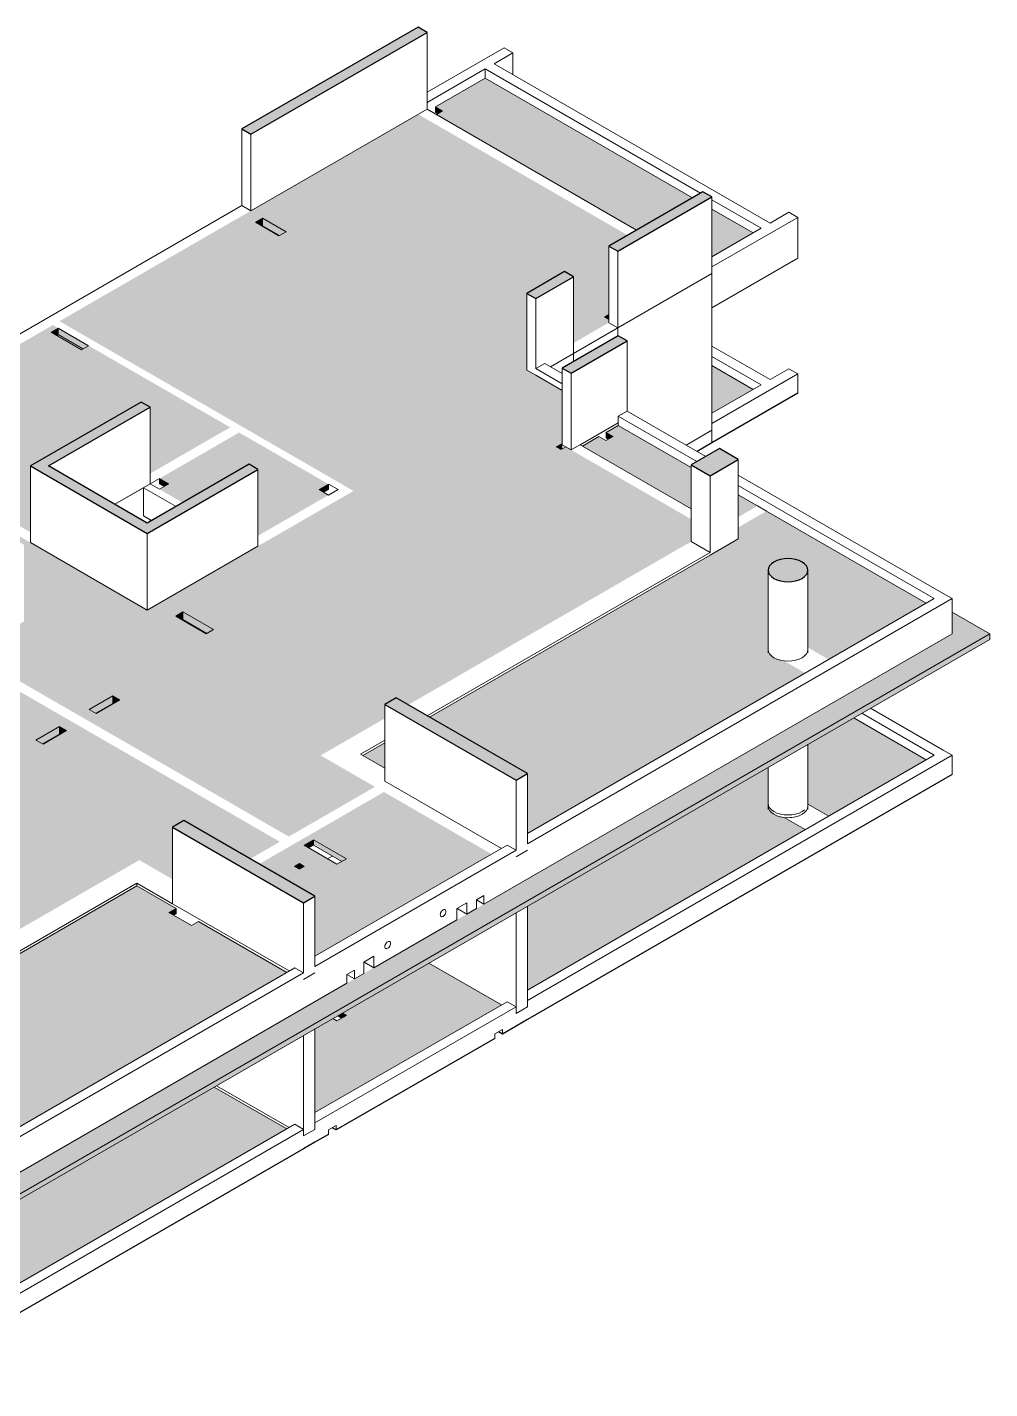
# Model space of a CAD drawing. Header units: centimetres. Extents: x -1968 to 25888, y -1244 to 84208.
# Drawn here: x 10037 to 11482, y 61836 to 63881 of the extents above; entities that cross this region are included whole.
import ezdxf

# ---------------------------------------------------------------- set-up
doc = ezdxf.new("R2010")
doc.units = ezdxf.units.CM
for name, color, linetype, lineweight in [('A-FLOR', 7, 'Continuous', 18), ('S-BEAM', 7, 'Continuous', 18), ('S-COLS', 7, 'Continuous', 18)]:
    doc.layers.add(name, color=color, linetype=linetype, lineweight=lineweight)

msp = doc.modelspace()

# ---------------------------------------------------------------- hatches: boundary and pattern name
at = {"layer": 'A-FLOR', "true_color": 0xbfbfbf}
h = msp.add_hatch(color=9, dxfattribs=at)
h.paths.add_polyline_path([(11065.15, 63536.39), (11127.02, 63572.12), (11065.15, 63607.84), (11065.15, 63565.18)], flags=0)
h.paths.add_polyline_path([(10951.99, 63576.42), (11035.78, 63624.8), (10724.68, 63804.41), (10650.08, 63761.34), (10660.65, 63755.24), (10651.46, 63749.93), (10949.75, 63577.71)], flags=0)
for points in [[(10653.58, 63751.16), (10660.65, 63755.24), (10650.08, 63761.34), (10650.08, 63753.18)], [(10389.55, 63582.35), (10390.25, 63582.75), (10390.25, 63594.18), (10379.65, 63588.06)], [(10415.71, 63568.06), (10425.61, 63573.77), (10390.25, 63594.18), (10390.25, 63582.75), (10415, 63568.46)], [(10910.29, 63441.98), (10910.29, 63449.49), (10903.95, 63445.64)], [(10081.21, 63418.21), (10083.25, 63419.39), (10082.93, 63429), (10072.73, 63423.11), (10075.56, 63421.47)], [(10120.73, 63397.75), (10129.21, 63402.65), (10083.25, 63428.79), (10083.25, 63419.39), (10118.69, 63398.93)], [(11065.15, 63301.24), (11127.02, 63336.97), (11065.15, 63372.69), (11065.15, 63304.51)], [(10383.5, 63117.12), (10489.6, 63178.38), (10475.41, 63186.57), (10489.52, 63194.72), (10355.22, 63272.26), (10235.75, 63203.29), (10249.78, 63195.1), (10235.71, 63186.98), (10270.36, 63166.96), (10370.07, 63224.53), (10383.5, 63216.77), (10383.5, 63119.21)], [(10909.58, 63262.1), (10916.65, 63266.19), (10906.09, 63272.1), (10906.09, 63264.12)], [(10838.52, 63246.74), (10838.52, 63254.91), (10831.45, 63250.83)], [(10838.52, 63246.74), (10840.29, 63247.76), (10840.29, 63253.89), (10838.52, 63254.91), (10838.52, 63250.83)], [(10242.78, 63191.06), (10249.86, 63195.14), (10235.75, 63203.29), (10235.79, 63195.1), (10241.94, 63191.55)], [(10482.48, 63182.49), (10489.52, 63186.57), (10489.52, 63194.72), (10475.49, 63186.53), (10479.02, 63184.49)], [(9814.28, 62006.69), (11482.34, 62969.75), (11425.78, 63002.41), (11425.78, 62969.75), (9814.28, 62039.35), (9202.63, 62392.48), (9174.35, 62376.15), (9786.93, 62022.48)], [(10269.86, 62990.9), (10270.56, 62991.31), (10270.56, 63002.74), (10259.96, 62996.62)], [(10306.63, 62970.49), (10316.52, 62976.21), (10270.56, 63002.74), (10270.56, 62991.31), (10306.58, 62970.52)], [(9814.28, 61998.52), (11482.34, 62961.58), (11482.34, 62969.75), (9814.28, 62006.69)], [(10139.86, 62850.72), (10165.32, 62865.42), (10165.32, 62876.85), (10129.96, 62856.44)], [(10166.03, 62865.01), (10175.93, 62870.72), (10165.32, 62876.85), (10165.32, 62865.42)], [(10060.04, 62804.63), (10085.49, 62819.33), (10085.49, 62830.76), (10050.14, 62810.35)], [(10086.2, 62818.92), (10096.1, 62824.64), (10085.49, 62830.76), (10085.49, 62819.33)], [(10459.72, 62648.39), (10466.79, 62652.47), (10466.79, 62660.64), (10452.72, 62652.43), (10459.03, 62648.79)], [(10509.22, 62627.98), (10516.29, 62632.06), (10466.79, 62660.64), (10466.79, 62652.47), (10502.37, 62631.93)], [(10445.65, 62616.61), (10445.65, 62624.78), (10438.58, 62620.7), (10443.13, 62618.07)], [(10445.65, 62616.61), (10452.65, 62620.74), (10445.65, 62624.78), (10445.65, 62619.32)], [(9814.28, 62107.94), (9948.63, 62185.5), (9916.87, 62203.84), (9911.28, 62204.83), (9906.13, 62206.43), (9900.68, 62209.22), (9897.29, 62211.82), (9895.1, 62214.19), (9893.4, 62217.44), (9892.82, 62220.82), (9892.82, 62340.06), (9893.4, 62343.44), (9895.1, 62346.69), (9897.88, 62349.68), (9901.61, 62352.3), (9906.15, 62354.46), (9911.34, 62356.06), (9916.97, 62357.04), (9922.82, 62357.38), (9928.67, 62357.04), (9934.3, 62356.06), (9939.49, 62354.46), (9944.03, 62352.3), (9947.76, 62349.68), (9950.54, 62346.69), (9952.24, 62343.44), (9952.82, 62340.06), (9952.82, 62223.91), (9983.99, 62205.91), (10426.63, 62461.48), (10294.37, 62537.84), (10283.76, 62531.72), (10249.82, 62551.31), (10260.15, 62557.6), (10201.77, 62591.3), (9634.67, 62263.89), (9619.83, 62272.46), (9574.57, 62246.33), (9793.07, 62120.18)], [(10256.9, 62547.23), (10260.43, 62549.27), (10260.43, 62557.44), (10249.82, 62551.31), (10255.16, 62548.23)], [(10509.18, 62392.83), (10516.25, 62396.91), (10510.28, 62400.36), (10503.21, 62396.28)]]:
    msp.add_hatch(color=9, dxfattribs=at).paths.add_polyline_path(points, flags=0)
h = msp.add_hatch(color=9, dxfattribs=at)
h.paths.add_polyline_path([(10429.82, 62665.4), (10559.22, 62740.11), (10477.55, 62787.26), (10574.07, 62842.99), (10574.07, 62863.84), (10591.04, 62873.64), (10609.1, 62863.21), (11034.04, 63108.55), (11034.04, 63142.03), (10845.59, 63250.83), (10838.52, 63246.74), (10831.45, 63250.83), (10838.52, 63254.91), (10840.29, 63253.89), (10840.29, 63335.54), (10787.26, 63366.16), (10787.26, 63481.32), (10843.83, 63513.98), (10857.26, 63506.22), (10857.26, 63406.57), (10910.29, 63437.33), (10910.29, 63441.98), (10903.78, 63445.74), (10910.29, 63449.49), (10910.29, 63552.35), (10938.55, 63568.66), (10623.92, 63750.32), (10085.45, 63439.44), (10527.04, 63184.49), (10217.33, 63005.67), (9977.62, 63144.07), (9970.15, 63139.44), (10032.07, 63103.69), (10032.07, 62988.53), (9951.1, 62941.78), (10416.38, 62673.15)], flags=0)
h.paths.add_polyline_path([(10140.57, 62850.31), (10129.96, 62856.44), (10165.32, 62876.85), (10175.93, 62870.72), (10149.51, 62855.47)], flags=0)
h.paths.add_polyline_path([(10305.92, 62970.08), (10259.96, 62996.62), (10270.56, 63002.74), (10316.52, 62976.21)], flags=0)
h.paths.add_polyline_path([(10415, 63567.65), (10379.65, 63588.06), (10390.25, 63594.18), (10425.61, 63573.77)], flags=0)
h = msp.add_hatch(color=9, dxfattribs=at)
h.paths.add_polyline_path([(10041.97, 63122.43), (10041.97, 63222.08), (10208.14, 63318.02), (10221.57, 63310.26), (10221.57, 63210.61), (10341.78, 63280.02), (10075.45, 63433.66), (9789.18, 63268.38), (10032.07, 63128.15)], flags=0)
h.paths.add_polyline_path([(10118.69, 63396.57), (10072.73, 63423.11), (10083.25, 63429.18), (10129.21, 63402.65), (10126.55, 63401.11)], flags=0)
h = msp.add_hatch(color=9, dxfattribs=at)
h.paths.add_polyline_path([(11104.75, 63145.29), (11133.74, 63162.03), (11104.75, 63178.77), (11104.75, 63149.72)], flags=0)
h.paths.add_polyline_path([(11034.04, 63157.54), (11034.04, 63219.6), (10924.44, 63282.87), (10906.09, 63272.28), (10916.65, 63266.19), (10906.04, 63260.06), (10895.48, 63266.16), (10870.7, 63251.85), (10970.4, 63194.28)], flags=0)
h = msp.add_hatch(color=9, dxfattribs=at)
h.paths.add_polyline_path([(10787.97, 62670.09), (11205.16, 62910.96), (11173.4, 62929.3), (11167.81, 62930.29), (11162.65, 62931.88), (11158.14, 62934.03), (11154.4, 62936.65), (11151.63, 62939.64), (11149.79, 62943.71), (11149.35, 62947.26), (11149.35, 63065.51), (11149.93, 63068.89), (11151.96, 63072.5), (11154.4, 63075.14), (11158.14, 63077.76), (11162.68, 63079.92), (11167.87, 63081.52), (11173.5, 63082.5), (11179.35, 63082.83), (11185.2, 63082.5), (11190.83, 63081.52), (11196.02, 63079.92), (11200.56, 63077.76), (11204.29, 63075.14), (11207.07, 63072.14), (11208.77, 63068.89), (11209.35, 63065.51), (11209.35, 62949.36), (11240.51, 62931.37), (11386.88, 63015.88), (11147.18, 63154.28), (11104.75, 63129.78), (11104.75, 63112.63), (10640.92, 62844.84), (10787.97, 62759.94), (10787.97, 62673.43)], flags=0)
h.paths.add_polyline_path([(10574.07, 62768.28), (10574.07, 62806.24), (10541.19, 62787.26), (10560.98, 62775.83)], flags=0)
h = msp.add_hatch(color=9, dxfattribs=at)
h.paths.add_polyline_path([(9606.39, 62299.81), (9606.39, 62399.46), (9648.82, 62423.95), (9677.1, 62407.62), (9677.1, 62325.12), (10205.31, 62630.08), (10255.16, 62601.3), (10255.16, 62679.72), (10272.13, 62689.52), (10371.86, 62631.94), (10416.38, 62657.64), (9937.67, 62934.03), (9856.71, 62887.28), (9694.78, 62980.77), (9687.03, 62976.3), (9827.01, 62895.48), (9827.01, 62780.32), (9517.29, 62601.51), (9075.71, 62856.46), (8537.24, 62545.58), (8938.17, 62314.1), (8938.17, 62413.75), (9079.6, 62495.4), (9093.03, 62487.64), (9093.03, 62387.99), (9146.06, 62418.61), (9146.06, 62533.77), (9202.63, 62566.43), (9216.07, 62558.67), (9216.07, 62453.31), (9312.94, 62397.38), (9312.94, 62487.23), (9397.09, 62535.81), (9410.52, 62528.06), (9410.52, 62412.9), (9590.83, 62308.79)], flags=0)
h.paths.add_polyline_path([(8843.03, 62660.07), (8807.68, 62680.48), (8818.28, 62686.61), (8853.64, 62666.19)], flags=0)
h.paths.add_polyline_path([(9878.05, 62723.05), (9832.08, 62749.59), (9842.69, 62755.71), (9888.65, 62729.17), (9880.23, 62724.31)], flags=0)
h.paths.add_polyline_path([(10060.75, 62804.22), (10050.14, 62810.35), (10085.49, 62830.76), (10096.1, 62824.64), (10067.07, 62807.88)], flags=0)
h = msp.add_hatch(color=9, dxfattribs=at)
h.paths.add_polyline_path([(10787.97, 62434.94), (11205.16, 62675.81), (11173.4, 62694.15), (11165.16, 62695.95), (11161.46, 62697.3), (11157.67, 62699.2), (11154.4, 62701.5), (11151.06, 62705.58), (11149.78, 62708.58), (11149.35, 62711.12), (11149.35, 62769.33), (10787.97, 62560.68), (10787.97, 62441.77)], flags=0)
h.paths.add_polyline_path([(11240.51, 62696.22), (11386.88, 62780.73), (11277.96, 62843.58), (11209.35, 62803.97), (11209.54, 62714.11), (11235.92, 62698.87)], flags=0)
h = msp.add_hatch(color=9, dxfattribs=at)
h.paths.add_polyline_path([(10469.06, 62485.97), (10734.23, 62639.07), (10572.65, 62732.35), (10385.3, 62624.18), (10469.06, 62575.82), (10469.06, 62505.52)], flags=0)
h.paths.add_polyline_path([(10445.65, 62616.61), (10438.58, 62620.7), (10445.65, 62624.78), (10452.65, 62620.65), (10446.1, 62616.87)], flags=0)
h.paths.add_polyline_path([(10502.15, 62623.9), (10452.65, 62652.47), (10466.79, 62660.64), (10516.29, 62632.06)], flags=0)
h = msp.add_hatch(color=9, dxfattribs=at)
h.paths.add_polyline_path([(10469.06, 62250.82), (10749.07, 62412.49), (10640.07, 62475.3), (10510.28, 62400.36), (10516.25, 62396.91), (10502.11, 62388.75), (10496.13, 62392.19), (10469.06, 62376.56), (10469.06, 62278.21)], flags=0)
h.paths.add_polyline_path([(10542.67, 62475.4), (10544.08, 62476.21), (10544.08, 62477.85), (10542.67, 62477.03), (10542.67, 62475.96)], flags=0)
h = msp.add_hatch(color=9, dxfattribs=at)
h.paths.add_polyline_path([(9814.28, 61872.78), (9948.63, 61950.35), (9916.87, 61968.69), (9908.64, 61970.5), (9904.93, 61971.84), (9900.68, 61974.07), (9897.88, 61976.04), (9894.53, 61980.12), (9893.25, 61983.12), (9892.82, 61985.66), (9892.82, 62043.87), (9814.28, 61998.52), (9698.31, 62065.48), (9634.67, 62028.73), (9619.83, 62037.31), (9574.57, 62011.18), (9776.58, 61894.55)], flags=0)
h.paths.add_polyline_path([(9983.99, 61970.76), (10426.63, 62226.33), (10317.74, 62289.2), (9952.82, 62078.51), (9953.01, 61988.65), (9979.39, 61973.42)], flags=0)
at = {"layer": 'S-COLS', "lineweight": 9, "true_color": 0x8080ff}
for points in [[(10372.89, 63720.55), (10637.35, 63873.23), (10623.92, 63880.99), (10359.46, 63728.31)], [(10923.73, 63544.59), (11065.15, 63626.24), (11051.71, 63634), (10910.29, 63552.35), (10922.76, 63545.15)], [(10800.69, 63473.56), (10857.26, 63506.22), (10843.83, 63513.98), (10787.26, 63481.32)], [(10853.73, 63361.29), (10937.62, 63410.02), (10924.44, 63417.63), (10840.29, 63369.05), (10842.41, 63367.82)], [(10217.33, 63120.83), (10383.5, 63216.77), (10370.07, 63224.53), (10217.33, 63136.35), (10068.84, 63222.08), (10221.57, 63310.26), (10208.14, 63318.02), (10041.97, 63222.08), (10210.85, 63124.57)], [(11062.32, 63207.38), (11104.75, 63231.88), (11076.47, 63248.21), (11034.04, 63223.71), (11062.13, 63207.49)], [(11179.35, 63048.19), (11185.2, 63048.53), (11190.83, 63049.51), (11196.02, 63051.11), (11200.56, 63053.27), (11204.29, 63055.89), (11207.41, 63059.54), (11208.77, 63062.14), (11209.35, 63065.51), (11208.77, 63068.89), (11207.07, 63072.14), (11204.29, 63075.14), (11200.56, 63077.76), (11196.02, 63079.92), (11190.83, 63081.52), (11185.2, 63082.5), (11179.35, 63082.83), (11173.5, 63082.5), (11167.87, 63081.52), (11162.68, 63079.92), (11158.14, 63077.76), (11154.4, 63075.14), (11151.63, 63072.14), (11149.93, 63068.89), (11149.35, 63065.51), (11149.93, 63062.14), (11151.96, 63058.53), (11154.4, 63055.89), (11158.14, 63053.27), (11162.68, 63051.11), (11167.87, 63049.51), (11173.5, 63048.53)], [(10770.99, 62750.14), (10787.97, 62759.94), (10591.04, 62873.64), (10574.07, 62863.84), (10732.23, 62772.52)], [(10452.09, 62566.02), (10469.06, 62575.82), (10272.1, 62689.5), (10255.16, 62679.72), (10412.87, 62588.66)]]:
    msp.add_hatch(color=171, dxfattribs=at).paths.add_polyline_path(points, flags=0)

# ---------------------------------------------------------------- linework, layer by layer
at = {"layer": 'A-FLOR', "lineweight": 9}
for p, q in [((10724.68, 63804.41), (10650.08, 63761.34)), ((11035.78, 63624.8), (10724.68, 63804.41)), ((10650.08, 63761.34), (10660.65, 63755.24)), ((10650.08, 63753.18), (10650.08, 63761.34)), ((10653.58, 63751.16), (10650.08, 63753.18)), ((10660.65, 63755.24), (10651.46, 63749.93)), ((11127.02, 63572.12), (11065.15, 63607.84)), ((10379.65, 63588.06), (10390.25, 63594.18)), ((10415, 63567.65), (10379.65, 63588.06)), ((10390.25, 63582.75), (10389.55, 63582.35)), ((10390.25, 63594.18), (10425.61, 63573.77)), ((10390.25, 63582.75), (10390.25, 63594.18)), ((10415.71, 63568.06), (10390.25, 63582.75)), ((10425.61, 63573.77), (10415, 63567.65)), ((10903.78, 63445.74), (10910.29, 63449.49)), ((10910.29, 63441.98), (10903.78, 63445.74)), ((10072.73, 63423.11), (10083.25, 63429.18)), ((10118.69, 63396.57), (10072.73, 63423.11)), ((10083.25, 63419.39), (10081.21, 63418.21)), ((10083.25, 63429.18), (10129.21, 63402.65)), ((10083.25, 63419.39), (10083.25, 63429.18)), ((10120.73, 63397.75), (10083.25, 63419.39)), ((10129.21, 63402.65), (10118.69, 63396.57)), ((11127.02, 63336.97), (11065.15, 63372.69)), ((10840.29, 63335.54), (10800.69, 63358.4)), ((10924.44, 63282.87), (10906.09, 63272.28)), ((10906.09, 63272.28), (10916.65, 63266.19)), ((10906.09, 63264.12), (10906.09, 63272.28)), ((11034.04, 63219.6), (10924.44, 63282.87)), ((10831.45, 63250.83), (10838.52, 63254.91)), ((10838.52, 63246.74), (10831.45, 63250.83)), ((10838.52, 63254.91), (10840.29, 63253.89)), ((10838.52, 63254.91), (10838.52, 63246.74)), ((10845.59, 63250.83), (10838.52, 63246.74)), ((10895.48, 63266.16), (10870.7, 63251.85)), ((10906.04, 63260.06), (10895.48, 63266.16)), ((10916.65, 63266.19), (10906.04, 63260.06)), ((10909.58, 63262.1), (10906.09, 63264.12)), ((10235.71, 63186.98), (10221.61, 63195.12)), ((10249.86, 63195.14), (10235.71, 63186.98)), ((10235.75, 63203.29), (10249.86, 63195.14)), ((10235.75, 63195.12), (10235.75, 63203.29)), ((10242.78, 63191.06), (10235.75, 63195.12)), ((10475.41, 63186.57), (10489.52, 63194.72)), ((10489.52, 63194.72), (10489.52, 63186.56)), ((10489.6, 63178.38), (10475.41, 63186.57)), ((10489.52, 63186.56), (10482.48, 63182.49)), ((11133.74, 63162.03), (11104.75, 63178.77)), ((11386.88, 63015.88), (11147.18, 63154.28)), ((11062.32, 63088.14), (10640.92, 62844.84)), ((10259.96, 62996.62), (10270.56, 63002.74)), ((10305.92, 62970.08), (10259.96, 62996.62)), ((10270.56, 62991.31), (10269.86, 62990.9)), ((10270.56, 63002.74), (10316.52, 62976.21)), ((10270.56, 62991.31), (10270.56, 63002.74)), ((10306.63, 62970.49), (10270.56, 62991.31)), ((11482.34, 62969.75), (11425.78, 63002.41)), ((9814.28, 62006.69), (11482.34, 62969.75)), ((10316.52, 62976.21), (10305.92, 62970.08)), ((11425.78, 62969.75), (10722.78, 62563.87)), ((11482.34, 62969.75), (11482.34, 62961.58)), ((11482.34, 62961.58), (9814.28, 61998.52)), ((10129.96, 62856.44), (10165.32, 62876.85)), ((10165.32, 62865.42), (10139.8, 62850.68)), ((10175.93, 62870.72), (10140.57, 62850.31)), ((10165.32, 62876.85), (10175.93, 62870.72)), ((10165.32, 62865.42), (10165.32, 62876.85)), ((10166.03, 62865.01), (10165.32, 62865.42)), ((10140.57, 62850.31), (10129.96, 62856.44)), ((11386.88, 62780.73), (11277.99, 62843.6)), ((10050.14, 62810.35), (10085.49, 62830.76)), ((10096.1, 62824.64), (10060.75, 62804.22)), ((10085.49, 62830.76), (10096.1, 62824.64)), ((10085.49, 62830.76), (10085.49, 62819.33)), ((10060.75, 62804.22), (10050.14, 62810.35)), ((10085.49, 62819.33), (10060.04, 62804.63)), ((10086.2, 62818.92), (10085.49, 62819.33)), ((10574.07, 62806.24), (10541.19, 62787.26)), ((11162.65, 62696.73), (11158.14, 62698.87)), ((11209.35, 62714.21), (11240.51, 62696.22)), ((11167.81, 62695.13), (11162.68, 62696.72)), ((11173.4, 62694.15), (11170.03, 62694.66)), ((11205.16, 62675.81), (11173.4, 62694.15)), ((10452.65, 62652.47), (10466.79, 62660.64)), ((10466.79, 62660.64), (10516.29, 62632.06)), ((10466.79, 62660.64), (10466.79, 62652.47)), ((10502.15, 62623.9), (10452.65, 62652.47)), ((10466.79, 62652.47), (10459.72, 62648.39)), ((10509.22, 62627.98), (10466.79, 62652.47)), ((10438.58, 62620.7), (10445.65, 62624.78)), ((10445.65, 62616.61), (10438.58, 62620.7)), ((10445.65, 62624.78), (10452.72, 62620.7)), ((10445.65, 62616.61), (10445.65, 62624.78)), ((10452.72, 62620.7), (10445.65, 62616.61)), ((10516.29, 62632.06), (10502.15, 62623.9)), ((10201.77, 62591.3), (9677.1, 62288.38)), ((10260.43, 62557.44), (10201.77, 62591.3)), ((10249.82, 62551.31), (10260.43, 62557.44)), ((10260.43, 62557.44), (10260.43, 62549.27)), ((10711.47, 62557.34), (10696.97, 62548.97)), ((10283.76, 62531.72), (10249.82, 62551.31)), ((10260.43, 62549.27), (10256.9, 62547.23)), ((10294.37, 62537.84), (10283.76, 62531.72)), ((10426.63, 62461.48), (10294.37, 62537.84)), ((10682.12, 62540.4), (10557.52, 62468.46)), ((10749.07, 62412.49), (10640.18, 62475.36)), ((10542.67, 62459.88), (10528.32, 62451.6)), ((10517, 62445.07), (9814.28, 62039.35)), ((10502.11, 62388.75), (10496.13, 62392.19)), ((10516.25, 62396.91), (10502.11, 62388.75)), ((10509.18, 62392.83), (10503.21, 62396.28)), ((10510.28, 62400.36), (10516.25, 62396.91)), ((10426.63, 62226.33), (10317.74, 62289.2))]:
    msp.add_line(p, q, dxfattribs=at)
msp.add_polyline3d([(11158.14, 62698.87, 0), (11154.4, 62701.5, 0), (11151.63, 62704.49, 0), (11149.93, 62707.74, 0), (11149.35, 62711.12, 0)], dxfattribs=at)
at = {"layer": 'S-BEAM', "lineweight": 9}
for p, q in [((10752.96, 63850.13), (10637.35, 63783.39)), ((10752.96, 63850.13), (10766.4, 63842.38)), ((10738.11, 63826.05), (10766.4, 63842.38)), ((11152.48, 63586.81), (10738.11, 63826.05)), ((10766.4, 63842.38), (10766.4, 63809.72)), ((10637.35, 63767.87), (10724.68, 63818.29)), ((10724.68, 63818.29), (11047.8, 63631.74)), ((10724.68, 63818.29), (10724.68, 63804.41)), ((10637.35, 63767.87), (10637.35, 63758.07)), ((10951.99, 63576.42), (10637.35, 63758.07)), ((11065.15, 63621.72), (11139.04, 63579.06)), ((10359.46, 63613.15), (9813.93, 63298.18)), ((11180.76, 63603.14), (11152.48, 63586.81)), ((11180.76, 63603.14), (11194.2, 63595.39)), ((11065.15, 63520.88), (11194.2, 63595.39)), ((11139.04, 63579.06), (11065.15, 63536.39)), ((11194.2, 63595.39), (11194.2, 63534.15)), ((11065.15, 63459.64), (11194.2, 63534.15)), ((11065.15, 63520.88), (11065.15, 63459.64)), ((10857.26, 63391.06), (10923.73, 63429.43)), ((10923.73, 63417.22), (10923.73, 63429.43)), ((11152.48, 63351.66), (11065.15, 63402.08)), ((10814.13, 63375.95), (10800.69, 63368.2)), ((10840.29, 63360.85), (10814.13, 63375.95)), ((10857.26, 63391.06), (10857.26, 63378.84)), ((11065.15, 63386.57), (11139.04, 63343.91)), ((10800.69, 63368.2), (10840.29, 63345.34)), ((11065.15, 63285.73), (11194.2, 63360.24)), ((11180.76, 63367.99), (11152.48, 63351.66)), ((11180.76, 63367.99), (11194.2, 63360.24)), ((11194.2, 63360.24), (11194.2, 63331.27)), ((11139.04, 63343.91), (11065.15, 63301.24)), ((10924.44, 63296.75), (10937.87, 63304.51)), ((10924.44, 63296.75), (11042.5, 63228.59)), ((10924.44, 63282.87), (10924.44, 63296.75)), ((11055.93, 63236.35), (10937.87, 63304.51)), ((11065.15, 63285.73), (11065.15, 63256.76)), ((11034.04, 63157.54), (10867.16, 63253.89)), ((10211.67, 63189.38), (10260.44, 63161.23)), ((10211.67, 63189.38), (10211.67, 63146.93)), ((10221.61, 63195.12), (10235.75, 63203.29)), ((10489.52, 63194.72), (10503.71, 63186.53)), ((11412.34, 63030.58), (11104.75, 63208.16)), ((11104.75, 63192.65), (11398.91, 63022.82)), ((10503.71, 63186.53), (10489.6, 63178.38)), ((11133.74, 63162.03), (11147.18, 63154.28)), ((10223.67, 63140), (10211.67, 63146.93)), ((11062.32, 63092.22), (11034.04, 63108.55)), ((10637.38, 62846.88), (11062.32, 63092.22)), ((11425.78, 63022.82), (11412.34, 63030.58)), ((11398.91, 63022.82), (10787.97, 62670.09)), ((10787.97, 62654.58), (11425.78, 63022.82)), ((11425.78, 62969.75), (11425.78, 63022.82)), ((11398.91, 62787.67), (11290.01, 62850.54)), ((11303.45, 62858.3), (11412.34, 62795.43)), ((10067.07, 62807.88), (10066.36, 62808.28)), ((10537.65, 62789.3), (10574.07, 62810.33)), ((10574.07, 62768.28), (10537.65, 62789.3)), ((11398.91, 62787.67), (10787.97, 62434.94)), ((10787.97, 62419.43), (11425.78, 62787.67)), ((11425.78, 62787.67), (11412.34, 62795.43)), ((11425.78, 62758.7), (11425.78, 62787.67)), ((11205.33, 62702.47), (11204.3, 62701.51)), ((11207.89, 62705.78), (11207.08, 62704.52)), ((11209.35, 62711.12), (11208.78, 62707.78)), ((11240.51, 62696.22), (11209.35, 62714.21)), ((11173.4, 62694.15), (11205.16, 62675.81)), ((11179.27, 62693.8), (11176.7, 62693.87)), ((11185.14, 62694.13), (11182.67, 62693.91)), ((11190.79, 62695.11), (11188.6, 62694.65)), ((10460.24, 62648.69), (10460.24, 62648.09)), ((10757.56, 62652.54), (10469.06, 62485.97)), ((10469.06, 62470.46), (10770.99, 62644.78)), ((10757.56, 62652.54), (10770.99, 62644.78)), ((10488.02, 62632.05), (10495.09, 62636.13)), ((9677.1, 62292.46), (10201.77, 62595.38)), ((10201.77, 62595.38), (10255.16, 62564.56)), ((10201.77, 62591.3), (10201.77, 62595.38)), ((10711.47, 62570.4), (10722.78, 62576.94)), ((10722.78, 62576.94), (10722.78, 62563.87)), ((10682.12, 62557.54), (10696.97, 62566.12)), ((10682.12, 62540.4), (10682.12, 62557.54)), ((10682.12, 62555.91), (10683.54, 62556.73)), ((10683.54, 62556.73), (10683.54, 62558.36)), ((10696.97, 62548.97), (10683.54, 62556.73)), ((10696.97, 62566.12), (10696.97, 62548.97)), ((10711.47, 62557.34), (10711.47, 62570.4)), ((10722.78, 62563.87), (10711.47, 62570.4)), ((10542.67, 62477.03), (10557.52, 62485.6)), ((10542.67, 62459.88), (10542.67, 62477.03)), ((10542.67, 62475.4), (10544.08, 62476.21)), ((10544.08, 62476.21), (10544.08, 62477.85)), ((10557.52, 62468.46), (10544.08, 62476.21)), ((10557.52, 62485.6), (10557.52, 62468.46)), ((9814.28, 62107.94), (10438.65, 62468.42)), ((9827.71, 62100.18), (10452.09, 62460.66)), ((10438.65, 62468.42), (10452.09, 62460.66)), ((10517, 62458.13), (10528.32, 62464.66)), ((10517, 62445.07), (10517, 62458.13)), ((10528.32, 62451.6), (10517, 62458.13)), ((10528.32, 62464.66), (10528.32, 62451.6)), ((10469.06, 62250.82), (10757.56, 62417.39)), ((10757.56, 62417.39), (10770.99, 62409.63)), ((10787.97, 62419.43), (10787.97, 62409.63)), ((10770.99, 62409.63), (10469.06, 62235.31)), ((10770.99, 62409.63), (10770.99, 62399.83)), ((10739.16, 62369.2), (10750.47, 62375.74)), ((10750.47, 62375.74), (10750.47, 62368.81)), ((10739.16, 62362.28), (10739.16, 62369.2)), ((9814.28, 61872.78), (10438.65, 62233.27)), ((10438.65, 62233.27), (10452.09, 62225.51)), ((10469.06, 62225.51), (10469.06, 62235.31)), ((10489.58, 62225.11), (10500.9, 62231.64)), ((10500.9, 62231.64), (10500.9, 62224.72)), ((10452.09, 62225.51), (9827.71, 61865.03)), ((10452.09, 62225.51), (10452.09, 62215.71)), ((10489.58, 62218.19), (10489.58, 62225.11))]:
    msp.add_line(p, q, dxfattribs=at)
at = {"layer": 'S-BEAM', "lineweight": 25}
for p, q in [((11194.2, 63331.27), (11065.15, 63256.76)), ((11425.78, 62758.7), (10787.97, 62390.46)), ((10750.47, 62368.81), (10744.48, 62372.27)), ((10770.99, 62380.66), (10750.47, 62368.81)), ((10739.16, 62362.28), (10500.9, 62224.72)), ((10500.9, 62224.72), (10494.9, 62228.18)), ((10489.58, 62218.19), (10469.06, 62206.34)), ((10452.09, 62196.54), (9827.71, 61836.06))]:
    msp.add_line(p, q, dxfattribs=at)
at = {"layer": 'S-BEAM', "lineweight": 9}
for points in [[(11204.29, 62701.5, 0), (11200.56, 62698.87, 0), (11196.02, 62696.72, 0)], [(10661.43, 62545.6, 0), (10660.33, 62545.13, 0), (10659.31, 62545.03, 0), (10658.43, 62545.3, 0), (10657.76, 62545.93, 0), (10657.33, 62546.86, 0), (10657.19, 62548.05, 0), (10657.33, 62549.4, 0), (10657.76, 62550.83, 0), (10658.43, 62552.23, 0), (10659.31, 62553.52, 0), (10660.33, 62554.6, 0), (10661.43, 62555.4, 0)], [(10661.43, 62555.4, 0), (10662.53, 62555.86, 0), (10663.55, 62555.97, 0), (10664.43, 62555.69, 0), (10665.11, 62555.07, 0), (10665.53, 62554.13, 0), (10665.67, 62552.95, 0), (10665.53, 62551.6, 0), (10665.11, 62550.17, 0), (10664.43, 62548.77, 0), (10663.55, 62547.48, 0), (10662.53, 62546.4, 0), (10661.43, 62545.6, 0)], [(10578.3, 62497.61, 0), (10577.21, 62497.14, 0), (10576.18, 62497.04, 0), (10575.3, 62497.31, 0), (10574.63, 62497.93, 0), (10574.21, 62498.87, 0), (10574.06, 62500.06, 0), (10574.21, 62501.41, 0), (10574.63, 62502.83, 0), (10575.3, 62504.24, 0), (10576.18, 62505.52, 0), (10577.21, 62506.6, 0), (10578.3, 62507.4, 0)], [(10578.3, 62507.4, 0), (10579.4, 62507.87, 0), (10580.43, 62507.97, 0), (10581.3, 62507.7, 0), (10581.98, 62507.08, 0), (10582.4, 62506.14, 0), (10582.55, 62504.95, 0), (10582.4, 62503.6, 0), (10581.98, 62502.18, 0), (10581.3, 62500.77, 0), (10580.43, 62499.49, 0), (10579.4, 62498.41, 0), (10578.3, 62497.61, 0)]]:
    msp.add_polyline3d(points, dxfattribs=at)
at = {"layer": 'S-COLS', "lineweight": 25}
for p, q in [((10623.92, 63880.99), (10359.46, 63728.31)), ((10372.89, 63720.55), (10637.35, 63873.23)), ((10637.35, 63873.23), (10623.92, 63880.99)), ((10359.46, 63728.31), (10372.89, 63720.55)), ((11051.71, 63634), (10910.29, 63552.35)), ((10923.73, 63544.59), (11065.15, 63626.24)), ((11065.15, 63626.24), (11051.71, 63634)), ((10910.29, 63552.35), (10923.73, 63544.59)), ((10843.83, 63513.98), (10787.26, 63481.32)), ((10800.69, 63473.56), (10857.26, 63506.22)), ((10857.26, 63506.22), (10843.83, 63513.98)), ((10787.26, 63481.32), (10800.69, 63473.56)), ((10924.44, 63417.63), (10840.29, 63369.05)), ((10937.87, 63409.87), (10924.44, 63417.63)), ((10853.73, 63361.29), (10937.87, 63409.87)), ((10840.29, 63369.05), (10853.73, 63361.29)), ((10208.14, 63318.02), (10041.97, 63222.08)), ((10221.57, 63310.26), (10208.14, 63318.02)), ((10068.84, 63222.08), (10221.57, 63310.26)), ((11065.15, 63256.76), (11042.86, 63243.89)), ((11076.47, 63248.21), (11034.04, 63223.71)), ((11062.32, 63207.38), (11104.75, 63231.88)), ((11104.75, 63231.88), (11076.47, 63248.21)), ((10041.97, 63222.08), (10217.33, 63120.83)), ((10217.33, 63136.35), (10068.84, 63222.08)), ((10370.07, 63224.53), (10217.33, 63136.35)), ((10217.33, 63120.83), (10383.5, 63216.77)), ((10383.5, 63216.77), (10370.07, 63224.53)), ((11034.04, 63223.71), (11062.32, 63207.38)), ((10591.04, 62873.64), (10574.07, 62863.84)), ((10574.07, 62863.84), (10770.99, 62750.14)), ((10787.97, 62759.94), (10591.04, 62873.64)), ((10770.99, 62750.14), (10787.97, 62759.94)), ((10272.13, 62689.52), (10255.16, 62679.72)), ((10255.16, 62679.72), (10452.09, 62566.02)), ((10469.06, 62575.82), (10272.13, 62689.52)), ((10452.09, 62566.02), (10469.06, 62575.82)), ((10787.97, 62390.46), (10770.99, 62380.66)), ((10469.06, 62206.34), (10452.09, 62196.54))]:
    msp.add_line(p, q, dxfattribs=at)
at = {"layer": 'S-COLS', "lineweight": 9}
for p, q in [((10637.35, 63873.23), (10637.35, 63758.07)), ((10637.35, 63758.07), (10372.89, 63605.39)), ((10359.46, 63728.31), (10359.46, 63613.15)), ((10372.89, 63720.55), (10372.89, 63605.39)), ((11065.15, 63626.24), (11065.15, 63520.88)), ((10372.89, 63605.39), (10359.46, 63613.15)), ((10910.29, 63552.35), (10910.29, 63437.19)), ((10923.73, 63429.43), (10923.73, 63544.59)), ((11065.15, 63520.88), (11065.15, 63511.08)), ((10857.26, 63506.22), (10857.26, 63391.06)), ((11065.15, 63511.08), (10923.73, 63429.43)), ((11065.15, 63511.08), (10923.73, 63429.43)), ((11065.15, 63511.08), (11065.15, 63285.73)), ((10787.26, 63481.32), (10787.26, 63366.16)), ((10800.69, 63473.56), (10800.69, 63368.2)), ((10923.73, 63429.43), (10910.29, 63437.19)), ((10923.73, 63417.22), (10923.73, 63429.43)), ((10937.87, 63409.87), (10937.87, 63304.51)), ((10857.26, 63391.06), (10822.61, 63371.06)), ((10857.26, 63391.06), (10822.61, 63371.06)), ((10857.26, 63391.06), (10857.26, 63378.84)), ((10800.69, 63358.4), (10787.26, 63366.16)), ((10840.29, 63369.05), (10840.29, 63253.89)), ((10853.73, 63361.29), (10853.73, 63246.13)), ((10221.57, 63310.26), (10221.57, 63195.1)), ((10924.46, 63286.97), (10853.73, 63246.13)), ((10924.46, 63286.97), (10867.16, 63253.89)), ((11065.15, 63275.93), (11026.26, 63253.48)), ((11065.15, 63275.93), (11026.26, 63253.48)), ((11065.15, 63285.73), (11065.15, 63275.93)), ((11065.15, 63275.93), (11065.15, 63256.76)), ((10845.59, 63250.83), (10840.29, 63253.89)), ((10853.73, 63246.13), (10840.29, 63253.89)), ((11104.75, 63231.88), (11104.75, 63112.63)), ((10041.97, 63222.08), (10041.97, 63106.92)), ((10383.5, 63216.77), (10383.5, 63101.61)), ((11034.04, 63223.71), (11034.04, 63108.55)), ((10221.57, 63195.1), (10168.57, 63164.5)), ((10211.67, 63189.38), (10168.57, 63164.5)), ((11062.32, 63207.38), (11062.32, 63092.22)), ((10221.57, 63141.21), (10221.57, 63138.79)), ((10217.33, 63005.67), (10041.97, 63106.92)), ((10217.33, 63005.67), (10217.33, 63120.83)), ((11104.75, 63112.63), (11062.32, 63088.14)), ((10383.5, 63101.61), (10217.33, 63005.67)), ((11149.35, 63065.51), (11149.35, 62946.27)), ((11209.35, 62946.27), (11209.35, 63065.51)), ((11149.35, 62946.27), (11149.35, 62941.23)), ((11209.35, 62946.27), (11208.89, 62943.26)), ((11209.35, 62941.23), (11209.35, 62946.27)), ((11179.06, 62928.95), (11173.5, 62929.29)), ((10574.07, 62863.84), (10574.07, 62748.68)), ((11209.35, 62711.12), (11209.35, 62803.97)), ((10787.97, 62759.94), (10787.97, 62654.58)), ((11149.35, 62769.33), (11149.35, 62711.12)), ((10749.07, 62647.64), (10574.07, 62748.68)), ((10770.99, 62750.14), (10770.99, 62644.78)), ((11149.35, 62715.2), (11149.35, 62706.08)), ((11179.34, 62697.88), (11173.59, 62698.21)), ((11185.18, 62698.21), (11179.43, 62697.88)), ((11190.8, 62699.2), (11185.27, 62698.23)), ((11195.99, 62700.79), (11190.89, 62699.22)), ((11209.35, 62706.08), (11209.35, 62715.2)), ((10255.16, 62679.72), (10255.16, 62564.56)), ((10787.97, 62644.78), (10770.99, 62634.98)), ((10787.97, 62644.78), (10770.99, 62634.98)), ((10469.06, 62575.82), (10469.06, 62470.46)), ((10430.17, 62463.52), (10255.16, 62564.56)), ((10430.17, 62463.52), (10255.16, 62564.56)), ((10452.09, 62566.02), (10452.09, 62460.66)), ((10787.97, 62560.68), (10787.97, 62419.43)), ((10770.99, 62550.88), (10770.99, 62409.63)), ((10749.07, 62412.49), (10640.18, 62475.36)), ((10749.07, 62412.49), (10640.18, 62475.36)), ((10469.06, 62460.66), (10452.09, 62450.86)), ((10469.06, 62460.66), (10452.09, 62450.86)), ((10787.97, 62419.43), (10787.97, 62409.63)), ((10787.97, 62409.63), (10770.99, 62399.83)), ((10770.99, 62409.63), (10770.99, 62399.83)), ((10787.97, 62409.63), (10770.99, 62399.83)), ((10469.06, 62376.56), (10469.06, 62235.31)), ((10452.09, 62366.76), (10452.09, 62225.51)), ((10430.17, 62228.37), (10321.28, 62291.24)), ((10430.17, 62228.37), (10321.28, 62291.24)), ((10469.06, 62235.31), (10469.06, 62225.51)), ((10469.06, 62225.51), (10452.09, 62215.71)), ((10452.09, 62225.51), (10452.09, 62215.71)), ((10469.06, 62225.51), (10452.09, 62215.71))]:
    msp.add_line(p, q, dxfattribs=at)
at = {"layer": 'S-COLS', "lineweight": 25}
for points in [[(11200.56, 63077.76, 0), (11196.02, 63079.92, 0), (11190.83, 63081.52, 0), (11185.2, 63082.5, 0), (11179.35, 63082.83, 0), (11173.5, 63082.5, 0), (11167.87, 63081.52, 0), (11162.68, 63079.92, 0), (11158.14, 63077.76, 0), (11154.4, 63075.14, 0), (11151.63, 63072.14, 0), (11149.93, 63068.89, 0), (11149.35, 63065.51, 0), (11149.93, 63062.14, 0), (11151.63, 63058.89, 0), (11154.4, 63055.89, 0), (11158.14, 63053.27, 0)], [(11158.14, 63053.27, 0), (11162.68, 63051.11, 0), (11167.87, 63049.51, 0), (11173.5, 63048.53, 0), (11179.35, 63048.19, 0), (11185.2, 63048.53, 0), (11190.83, 63049.51, 0), (11196.02, 63051.11, 0), (11200.56, 63053.27, 0), (11204.29, 63055.89, 0), (11207.07, 63058.89, 0), (11208.77, 63062.14, 0), (11209.35, 63065.51, 0), (11208.77, 63068.89, 0), (11207.07, 63072.14, 0), (11204.29, 63075.14, 0), (11200.56, 63077.76, 0)]]:
    msp.add_polyline3d(points, dxfattribs=at)
at = {"layer": 'S-COLS', "lineweight": 9}
for points in [[(11158.14, 62934.03, 0), (11154.4, 62936.65, 0), (11151.63, 62939.64, 0), (11149.93, 62942.89, 0), (11149.35, 62946.27, 0)], [(11173.45, 62929.29, 0), (11167.87, 62930.27, 0), (11162.68, 62931.87, 0), (11158.14, 62934.03, 0)], [(11208.77, 62942.89, 0), (11207.07, 62939.64, 0), (11204.29, 62936.65, 0), (11200.56, 62934.03, 0), (11196.02, 62931.87, 0), (11190.83, 62930.27, 0), (11185.2, 62929.29, 0), (11179.35, 62928.95, 0)], [(11158.14, 62702.96, 0), (11154.4, 62705.58, 0), (11151.63, 62708.58, 0), (11149.93, 62711.83, 0), (11149.35, 62715.2, 0)], [(11158.14, 62698.87, 0), (11154.4, 62701.5, 0), (11151.63, 62704.49, 0), (11149.93, 62707.74, 0), (11149.35, 62711.12, 0)], [(11209.35, 62711.12, 0), (11208.77, 62707.74, 0), (11207.07, 62704.49, 0), (11204.29, 62701.5, 0), (11200.56, 62698.87, 0), (11196.02, 62696.72, 0), (11190.83, 62695.12, 0), (11185.2, 62694.13, 0), (11179.35, 62693.8, 0), (11173.5, 62694.13, 0), (11167.87, 62695.12, 0), (11162.68, 62696.72, 0), (11158.14, 62698.87, 0)], [(11173.42, 62698.23, 0), (11167.87, 62699.2, 0), (11162.68, 62700.8, 0), (11158.14, 62702.96, 0)], [(11204.29, 62705.58, 0), (11200.56, 62702.96, 0), (11196.06, 62700.82, 0)]]:
    msp.add_polyline3d(points, dxfattribs=at)

doc.saveas('drawing.dxf')
